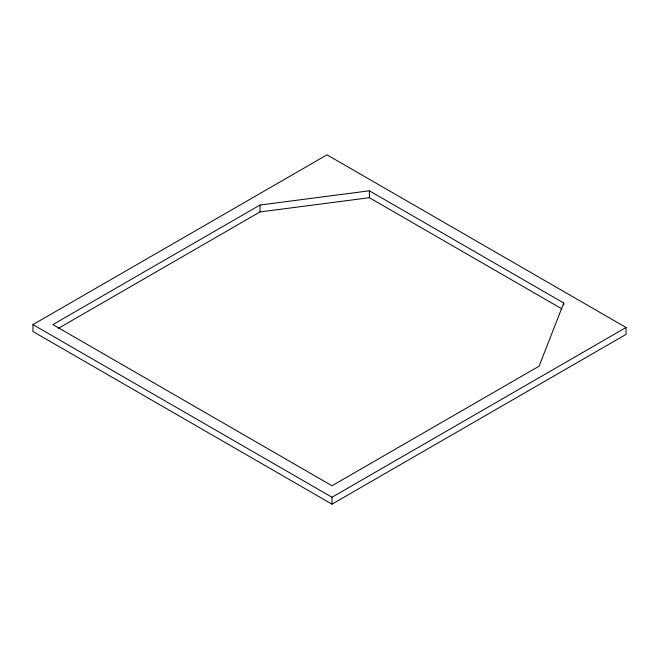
<?xml version="1.0" encoding="UTF-8"?>
<svg xmlns="http://www.w3.org/2000/svg" width="659" height="659" viewBox="0 0 659 659"><rect width="100%" height="100%" fill="white"/><g stroke="black" fill="none" stroke-linecap="round" stroke-linejoin="round"><path stroke-width="0.99" d="M563.75 303.025L539.111 366.173L331.996 485.749L52.885 324.607L260 205.031L369.369 190.805L563.75 303.025L563.75 305.002M32.95 324.607L327.004 154.832L626.05 327.482L626.05 334.393L331.996 504.168L32.95 331.518L32.95 324.607L331.996 497.257L626.05 327.482M58.223 328.437L260 211.934L369.369 197.708L561.962 308.906M369.369 190.805L369.369 197.708M331.996 497.257L331.996 504.168M260 205.031L260 211.934"/></g></svg>
